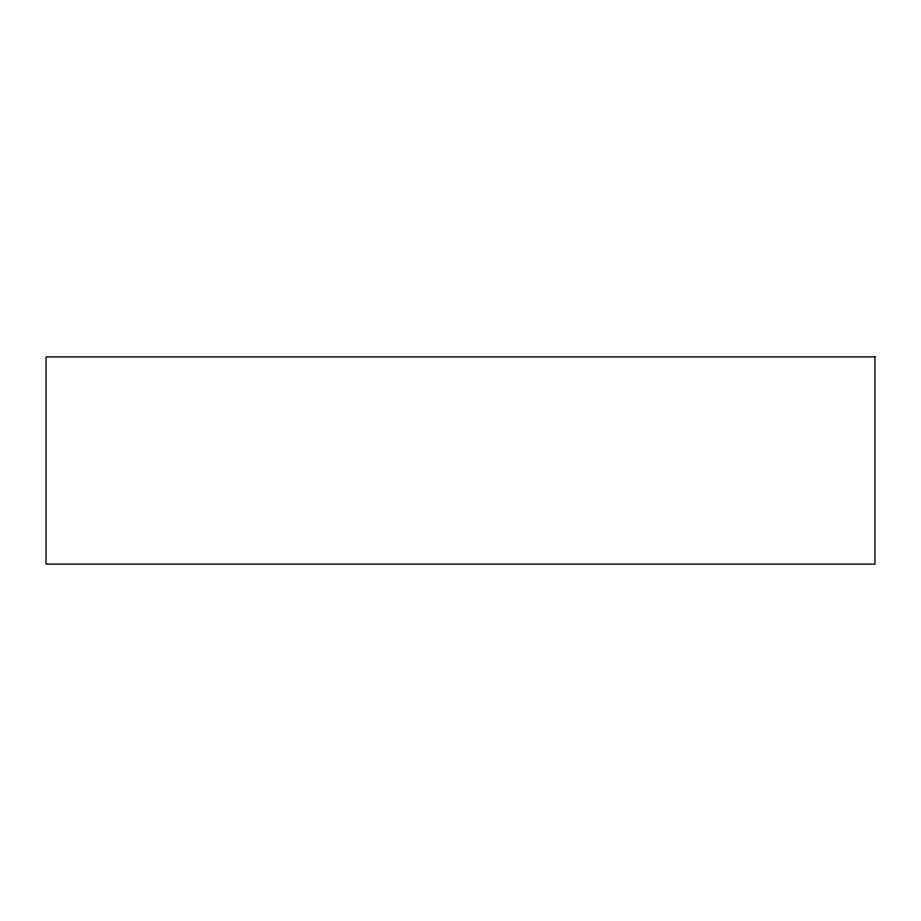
<?xml version="1.0" encoding="UTF-8"?>
<svg xmlns="http://www.w3.org/2000/svg" width="921" height="921" viewBox="0 0 921 921"><rect width="100%" height="100%" fill="white"/><g stroke="black" fill="none" stroke-linecap="round" stroke-linejoin="round"><path stroke-width="1.38" d="M874.95 356.888L46.05 356.888L46.05 564.113L874.95 564.113L874.95 356.888"/></g></svg>
